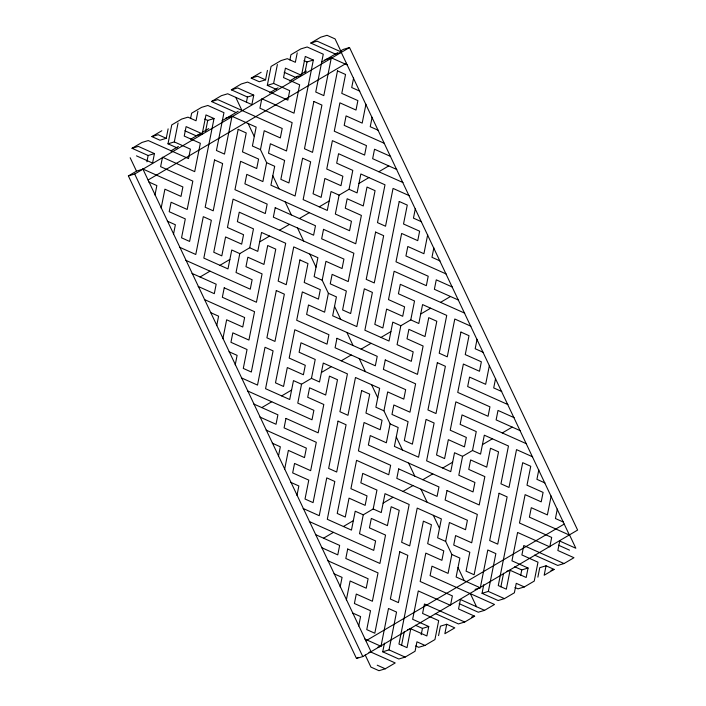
<?xml version="1.0" encoding="UTF-8"?>
<svg xmlns="http://www.w3.org/2000/svg" width="706" height="706" viewBox="0 0 706 706"><rect width="100%" height="100%" fill="white"/><g stroke="black" fill="none" stroke-linecap="round" stroke-linejoin="round"><path stroke-width="1.06" d="M146.892 161.815L148.145 155.514L154.438 153.608L152.558 163.068L136.461 155.849M154.976 195.032L156.856 185.581L148.807 181.971M161.833 130.751L151.905 136.602L159.953 140.212L166.254 138.314L168.125 128.854M177.065 147.872L168.002 143.812L171.761 124.909L181.689 119.058L187.99 117.161L196.039 120.77L197.918 111.319M161.153 208.094L164.913 189.182L181.01 196.4L182.889 186.949L142.63 168.91M168.002 143.812L174.303 141.915L178.062 123.012M190.585 118.467L191.626 113.216L201.554 107.365L207.855 105.468L223.961 112.678L216.442 150.493L224.49 154.102L232.009 116.287L256.163 127.106L252.404 146.01L260.461 149.619L266.63 162.68L262.879 181.583L246.773 174.373L244.894 183.825L349.567 230.712L351.447 221.26L335.341 214.042L339.101 195.138L349.038 189.287L352.788 170.384L336.683 163.165L338.562 153.714L402.985 182.563M173.499 234.215L175.379 224.755L167.322 221.154M202.216 133.831L205.975 114.919L214.024 118.529L189.605 241.426L181.548 237.816L185.307 218.913L169.202 211.703L171.081 202.243L187.187 209.461L192.826 181.098L160.615 166.669L162.495 157.217L194.697 171.646L200.336 143.283L184.231 136.073L186.11 126.612L202.216 133.831L195.915 135.728L184.848 130.769M205.587 131.21L207.732 120.426L214.024 118.529M246.412 102.291L247.453 97.04L253.745 95.142L251.874 104.594L227.711 93.774L221.419 95.672L211.482 101.523L235.645 112.342M216.716 325.634L218.595 316.182L210.538 312.573M261.141 72.286L251.212 78.128L259.261 81.737L265.562 79.84L267.442 70.388M276.373 89.397L267.309 85.347L271.069 66.435L281.006 60.584L287.298 58.686L295.355 62.296L297.226 52.844M222.884 338.695L226.644 319.783L242.749 327.002L244.629 317.541L204.369 299.512M464.716 313.164L400.302 284.315L398.422 293.767L414.528 300.985L410.768 319.889L400.84 325.74L397.081 344.643L413.186 351.862L411.307 361.313L306.625 314.426L308.504 304.974L324.61 312.184L328.369 293.281L322.192 280.22L325.951 261.317L342.057 268.527L343.937 259.076L239.255 212.188L237.375 221.64L253.48 228.859L249.721 247.762L239.793 253.613L236.033 272.516L252.139 279.735L250.259 289.186L185.846 260.337M260.461 149.619L264.22 130.716L280.326 137.926L282.197 128.474L217.783 99.617L211.482 101.523M267.309 85.347L273.61 83.44L277.37 64.537M289.892 59.992L290.934 54.741L300.862 48.89L307.163 46.993L323.269 54.203L315.75 92.018L323.807 95.628L331.317 57.813L347.423 65.023M235.23 364.817L237.11 355.356L229.062 351.756M301.524 75.357L305.283 56.445L313.332 60.054L288.913 182.951L280.856 179.35L284.615 160.439L268.509 153.228L270.389 143.768L286.495 150.987L292.134 122.623L259.923 108.194L261.802 98.743L294.014 113.172L299.644 84.808L283.538 77.598L285.418 68.147L301.524 75.357L295.232 77.254L284.156 72.294M304.895 72.736L307.039 61.951L313.332 60.054M278.446 456.235L280.326 446.783L272.278 443.174M353.591 78.084L351.72 87.544L359.769 91.145M284.624 469.296L288.375 450.384L304.48 457.603L306.36 448.142L266.1 430.113M526.455 443.765L462.033 414.916L460.153 424.368L476.259 431.587L472.499 450.49L462.571 456.341L458.812 475.244L474.917 482.463L473.038 491.914L368.364 445.027L370.244 435.576L386.35 442.786L390.1 423.882L383.932 410.821L387.682 391.909L403.788 399.128L405.668 389.677L300.994 342.789L299.115 352.241L315.22 359.46L311.461 378.363L301.533 384.214L297.773 403.117L313.879 410.327L311.999 419.788L247.577 390.93M365.946 104.206L362.187 123.118L346.081 115.899L344.201 125.359L384.461 143.389M296.97 495.418L298.85 485.957L290.793 482.357M372.115 117.267L370.235 126.718L378.292 130.328M340.186 586.836L342.057 577.384L334.009 573.775M415.331 208.685L413.451 218.145L421.5 221.746M346.355 599.897L350.114 580.985L366.22 588.204L368.1 578.743L327.831 560.714M459.165 603.665L478.289 612.226L484.581 610.328L494.518 604.477L430.095 575.628L431.975 566.177L448.081 573.387L451.84 554.484L445.662 541.423L449.422 522.511L465.528 529.729L467.407 520.269L362.725 473.391L360.845 482.842L376.951 490.061L373.192 508.964L363.263 514.815L359.504 533.718L375.61 540.928L373.73 550.389L309.316 521.531M427.677 234.807L423.918 253.719L407.812 246.5L405.932 255.951L446.201 273.99M358.701 626.019L360.581 616.559L352.532 612.958M433.846 247.868L431.975 257.319L440.023 260.929M377.834 647.234L380.984 646.29L388.494 608.475L396.543 612.076L389.032 649.891L382.731 651.797L384.452 643.148M401.555 645.346L404.264 631.693M410.768 628.746L407.018 647.649L398.961 644.048L423.388 521.152L431.437 524.752L427.677 543.664L443.783 550.874L441.903 560.326L425.806 553.116L420.167 581.479L452.378 595.899L450.499 605.36L418.287 590.931L412.648 619.294L428.754 626.504L426.874 635.956L410.768 628.746L407.627 629.699M477.062 339.286L475.182 348.738L483.239 352.347M421.208 634.703L422.462 628.402L428.754 626.504M489.408 365.408L485.657 384.311L469.552 377.101L467.672 386.553L507.932 404.591M438.558 635.612L440.438 626.16L446.739 624.263L454.788 627.872L444.859 633.714L446.739 624.263M495.586 378.469L493.706 387.921L501.754 391.53M475.041 589.395L480.292 587.816L487.802 550L495.859 553.61L488.34 591.425L482.039 593.322L483.76 584.674M500.863 586.88L503.572 573.219M510.085 570.272L506.326 589.183L498.268 585.574L522.696 462.677L530.744 466.278L526.994 485.19L543.09 492.4L541.211 501.86L525.114 494.641L519.475 523.005L551.686 537.434L549.806 546.885L517.595 532.456L511.956 560.82L528.062 568.03L526.182 577.482L510.085 570.272L506.934 571.225M538.802 469.887L536.922 479.339L544.97 482.948M520.719 575.178L521.769 569.927L528.062 568.03M551.148 496.009L547.388 514.912L531.283 507.702L529.403 517.154L569.663 535.192L575.84 548.253L559.734 541.034L557.855 550.486L573.96 557.705L564.032 563.547L557.731 565.444L534.583 555.084M537.875 577.146L539.746 567.686L546.047 565.788L554.095 569.398L544.167 575.249L546.047 565.788M557.316 509.07L555.437 518.522L563.494 522.131M148.145 155.514L132.04 148.295L141.968 142.453L148.269 140.556L188.528 158.585L190.408 149.134L174.303 141.915M247.453 97.04L231.347 89.821L241.275 83.979L247.577 82.081L287.836 100.111L289.716 90.659L273.61 83.44M310.79 43.048L320.727 37.197L327.019 35.3L335.076 38.909L341.245 51.97L317.091 41.151L310.79 43.048L334.953 53.868M340.46 51.053L343.213 49.429L349.514 47.531L577.614 530.074L362.787 656.571L356.486 658.469L128.386 175.926L136.646 171.055L142.947 169.158L371.047 651.7L368.947 652.335M170.808 150.943L178.397 146.477M190.735 139.214L200.222 133.628M202.119 132.507L208.764 128.598M222.046 120.779L238.178 111.283M269.489 92.848L278.023 87.818M289.407 81.111L297.95 76.08M300.8 74.404L306.492 71.059M321.671 62.119L337.706 52.676M128.386 175.926L134.687 174.02L349.514 47.531M148.084 180.021L346.39 63.266M200.072 276.999L210 271.148M219.937 265.306L229.865 259.455M259.658 241.92L269.586 236.069M279.514 230.218L289.451 224.376M299.379 218.525L309.307 212.682M319.244 206.832L329.172 200.981M358.966 183.445L368.894 177.594M378.831 171.752L388.759 165.901M261.802 407.6L271.739 401.749M281.668 395.907L291.596 390.056M321.389 372.512L331.326 366.67M341.254 360.819L351.182 354.977M361.11 349.126L371.047 343.284M380.975 337.433L390.903 331.582M420.697 314.046L430.634 308.195M440.562 302.344L450.49 296.502M323.542 538.201L333.47 532.35M343.398 526.508L353.335 520.657M383.129 503.113L393.057 497.271M402.985 491.42L412.922 485.578M422.85 479.727L432.778 473.876M442.706 468.034L452.643 462.183M482.436 444.648L492.364 438.797M502.293 432.946L512.229 427.104M365.911 640.836L564.209 524.073M356.486 658.469L358.321 657.383M365.196 654.965L370.924 667.091L378.981 670.7L385.273 668.803L395.21 662.952L371.047 652.132M382.731 651.797L398.837 659.007L405.138 657.11L415.066 651.259L416.946 641.807L424.994 645.416L434.931 639.565L438.691 620.653L422.585 613.443L424.465 603.992L464.724 622.021L474.653 616.179L458.547 608.96L460.427 599.509L484.581 610.328M482.039 593.322L498.145 600.532L504.446 598.635L514.374 592.784L516.254 583.332L524.311 586.942L534.239 581.091L537.998 562.188L521.893 554.969L523.773 545.517L564.032 563.547M251.212 78.128L257.505 76.23L265.562 79.84M334.953 54.3L341.254 52.394L569.354 534.945M325.016 59.71L331.317 57.813M231.347 89.821L237.648 87.923L253.745 95.142M151.905 136.602L158.197 134.705L166.254 138.314M225.708 118.184L232.009 116.287M132.04 148.295L138.332 146.398L154.438 153.608M550.954 570.342L554.095 569.398M524.311 586.942L518.01 588.839L514.992 587.489M471.502 617.123L474.653 616.179M464.724 622.021L458.423 623.919L435.275 613.549M424.994 645.416L418.702 647.314L415.684 645.955M304.021 60.601L307.039 61.951M390.639 156.45L374.533 149.231L372.653 158.691L396.807 169.511M409.153 195.624L393.048 188.414L385.538 226.229L377.489 222.619L384.999 184.804L360.845 173.985L357.086 192.897L349.038 189.287M204.705 119.076L207.732 120.426M266.63 162.68L274.687 166.289L270.928 185.193L295.082 196.012L302.6 158.197L310.649 161.806L303.139 199.621L327.293 210.441L331.052 191.529L339.101 195.138M452.37 287.051L436.264 279.832L434.384 289.292L458.547 300.112M470.893 326.225L454.788 319.015L447.269 356.83L439.22 353.221L446.73 315.405L422.576 304.586L418.817 323.498L410.768 319.889M249.721 247.762L257.778 251.371L261.538 232.459L285.692 243.279L278.173 281.094L286.23 284.703L293.74 246.888L317.903 257.708L314.144 276.611L322.192 280.22M239.793 253.613L231.745 250.003L227.985 268.915L203.831 258.096L211.341 220.281L203.293 216.671L195.774 254.487L179.668 247.276M328.369 293.281L336.418 296.891L332.667 315.794L356.821 326.613L364.331 288.798L372.389 292.408L364.87 330.223L389.024 341.042L392.783 322.13L400.84 325.74M192.014 273.39L216.177 284.209L214.297 293.67L198.192 286.451M514.109 417.652L498.004 410.433L496.124 419.893L520.278 430.704M532.624 456.826L516.518 449.616L509.008 487.431L500.951 483.822L508.47 446.007L484.316 435.187L480.557 454.099L472.499 450.49M311.461 378.363L319.509 381.972L323.269 363.06L347.423 373.88L339.913 411.695L347.961 415.305L355.48 377.489L379.634 388.309L375.874 407.212L383.932 410.821M301.533 384.214L293.475 380.605L289.716 399.508L265.562 388.697L273.081 350.882L265.024 347.273L257.514 385.088L241.408 377.878M390.1 423.882L398.158 427.492L394.398 446.395L418.552 457.214L426.071 419.399L434.119 423.009L426.609 460.824L450.763 471.643L454.523 452.731L462.571 456.341M253.754 403.991L277.908 414.81L276.028 424.271L259.923 417.052M558.472 545.191L569.539 550.15M514.718 566.777L521.769 569.927M373.192 508.964L381.249 512.574L385.008 493.662L409.162 504.481L401.643 542.296L409.701 545.906L417.211 508.091L441.365 518.91L437.614 537.813L445.662 541.423M363.263 514.815L355.215 511.206L351.456 530.109L327.302 519.289L334.812 481.483L326.763 477.874L319.244 515.689L303.139 508.47M451.84 554.484L459.888 558.084L456.129 576.996L480.292 587.816M488.34 591.425L504.446 598.635M315.485 534.592L339.648 545.411L337.768 554.863L321.662 547.653M415.41 625.251L422.462 628.402M364.878 639.071L380.984 646.29M389.032 649.891L405.138 657.11M377.225 665.193L385.273 668.803M235.769 97.384L241.937 110.436M248.115 123.497L254.284 136.558M272.807 175.741L278.985 188.802M285.153 201.863L291.331 214.924M297.5 227.976L303.677 241.037M309.846 254.098L316.023 267.159M334.538 306.342L340.716 319.403M346.884 332.464L353.062 345.516M359.239 358.577L365.408 371.638M371.585 384.699L377.754 397.76M396.278 436.943L402.446 450.004M408.624 463.065L414.793 476.118M420.97 489.179L427.148 502.24M433.316 515.301L439.494 528.362M458.009 567.545L464.186 580.606M470.355 593.658L476.532 606.719M130.16 157.747L136.337 170.808M134.687 174.02L362.787 656.571M214.562 159.953L205.172 207.22L213.221 210.82L222.619 163.554L214.562 159.953M238.178 129.348L213.759 252.245L221.808 255.854L225.567 236.942L241.673 244.152L243.552 234.701L227.447 227.491L233.086 199.127L265.288 213.556L267.168 204.105L234.966 189.676L240.596 161.312L256.702 168.531L258.581 159.071L242.476 151.861L246.235 132.957L238.178 129.348M224.226 287.819L222.346 297.27L254.557 311.699L248.918 340.063L232.821 332.844L230.941 342.304L247.038 349.514L243.288 368.417L251.336 372.027L275.764 249.13L267.706 245.52L263.947 264.432L247.85 257.213L245.97 266.674L262.076 273.884L256.437 302.247L224.226 287.819M275.225 207.705L273.346 217.157L313.605 235.195L315.485 225.744L275.225 207.705M276.302 290.545L266.903 337.821L274.961 341.422L284.35 294.155L276.302 290.545M313.87 101.479L304.48 148.745L312.529 152.355L321.927 105.079L313.87 101.479M299.918 259.949L275.49 382.846L283.547 386.456L287.307 367.544L303.404 374.754L305.283 365.302L289.178 358.092L294.817 329.728L327.028 344.157L328.908 334.706L296.696 320.277L302.336 291.913L318.441 299.132L320.312 289.672L304.215 282.462L307.966 263.55L299.918 259.949M337.494 70.874L313.067 193.771L321.124 197.38L324.875 178.468L340.98 185.687L342.86 176.226L326.754 169.016L332.394 140.653L364.605 155.082L366.476 145.63L334.273 131.201L339.904 102.838L356.009 110.057L357.889 100.596L341.783 93.386L345.543 74.483L337.494 70.874M285.965 418.42L284.086 427.871L316.288 442.3L310.658 470.664L294.552 463.445L292.672 472.896L308.778 480.115L305.018 499.018L313.076 502.628L337.494 379.731L329.446 376.121L325.687 395.033L309.581 387.815L307.701 397.275L323.807 404.485L318.168 432.849L285.965 418.42M323.533 229.344L321.654 238.796L353.865 253.225L348.226 281.588L332.129 274.369L330.249 283.83L346.355 291.04L342.595 309.943L350.644 313.552L375.071 190.655L367.014 187.046L363.263 205.958L347.158 198.748L345.278 208.199L361.384 215.409L355.745 243.773L323.533 229.344M336.956 338.306L335.076 347.758L375.336 365.796L377.216 356.336L336.956 338.306M338.033 421.147L328.643 468.422L336.691 472.023L346.081 424.756L338.033 421.147M375.61 232.08L366.211 279.347L374.268 282.947L383.658 235.68L375.61 232.08M361.649 390.55L337.23 513.447L345.278 517.057L349.038 498.145L365.143 505.355L367.023 495.903L350.917 488.693L356.556 460.33L388.759 474.759L390.639 465.298L358.427 450.878L364.067 422.515L380.172 429.725L382.052 420.273L365.946 413.063L369.706 394.151L361.649 390.55M399.225 201.475L374.807 324.372L382.855 327.981L386.614 309.069L402.72 316.288L404.591 306.828L388.494 299.618L394.125 271.254L426.336 285.683L428.215 276.231L396.004 261.802L401.643 233.439L417.749 240.658L419.629 231.197L403.523 223.987L407.274 205.084L399.225 201.475M347.696 549.021L345.816 558.472L378.028 572.901L372.389 601.256L356.283 594.046L354.403 603.498L370.509 610.716L366.758 629.62L374.807 633.229L399.225 510.332L391.177 506.723L387.417 525.635L371.312 518.416L369.441 527.867L385.538 535.086L379.907 563.45L347.696 549.021M385.273 359.945L383.393 369.397L415.605 383.826L409.965 412.189L393.86 404.97L391.98 414.431L408.086 421.641L404.326 440.544L412.383 444.153L436.802 321.256L428.754 317.647L424.994 336.559L408.889 329.34L407.009 338.801L423.115 346.011L417.475 374.374L385.273 359.945M398.696 468.908L396.816 478.359L437.076 496.397L438.955 486.937L398.696 468.908M399.764 551.748L390.374 599.023L398.422 602.624L407.821 555.357L399.764 551.748M437.341 362.681L427.951 409.948L435.999 413.548L445.389 366.282L437.341 362.681M460.956 332.076L436.537 454.973L444.586 458.582L448.345 439.67L464.451 446.889L466.331 437.429L450.225 430.219L455.864 401.855L488.067 416.284L489.946 406.832L457.744 392.404L463.374 364.04L479.48 371.259L481.36 361.799L465.254 354.589L469.013 335.685L460.956 332.076M447.004 490.546L445.124 499.998L477.335 514.427L471.696 542.79L455.591 535.572L453.72 545.032L469.817 552.242L466.066 571.145L474.114 574.755L498.542 451.858L490.485 448.248L486.725 467.16L470.628 459.941L468.749 469.402L484.854 476.612L479.215 504.975L447.004 490.546M499.071 493.273L489.682 540.549L497.73 544.149L507.129 496.883L499.071 493.273"/></g></svg>
